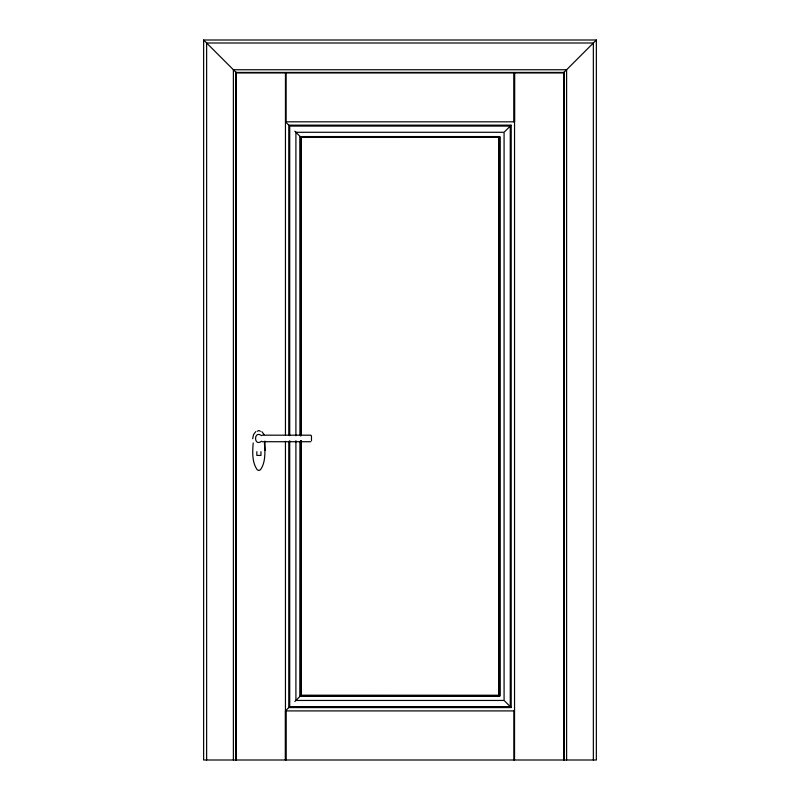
<?xml version="1.0" encoding="UTF-8"?>
<svg xmlns="http://www.w3.org/2000/svg" width="800" height="800" viewBox="0 0 800 800"><rect width="100%" height="100%" fill="white"/><g stroke="black" fill="none" stroke-linecap="round" stroke-linejoin="round"><path stroke-width="1.2" d="M289.33 707.02L285.45 710.91L285.45 760L285.45 441.33M264.96 441.09C264.55 450.58 266.31 461.61 260.41 469.8L258.83 470.48L257.24 469.8C251.88 462.14 252.48 451.86 253.2 442.95M252.69 438.74L253.51 434.65L255.75 431.65M261.6 441.24C253.58 447.2 253.57 429.71 261.6 435.67M504.72 131.63L511.07 125.28M596.36 40L563.63 72.73L236.36 72.73L203.63 40L596.36 40L596.35 760L203.63 760L203.63 40M294.83 701.52L301.05 695.3M310.75 441.72L262.34 441.73M257.23 431.24L258.82 430.56L260.41 431.24M236.01 760L235.9 72.27M300.3 136.68L300.3 435.09L300.19 136.57L499.79 136.57L499.79 696.16L300.19 696.16L300.19 441.35M300.41 136.79L499.57 136.79L499.57 695.94L300.3 696.05L300.41 441.33M499.46 136.89L300.52 136.89L300.52 435.08M300.89 137.26L499.1 137.26L499.1 695.47L301.05 695.4L498.98 695.36M294.83 131.2L301.05 137.42L498.95 137.41M262.34 435.18L310.74 435.18L311.46 435.9L311.49 440.74M301.05 695.63L499.26 695.63L499.26 137.1L300.72 137.1L300.81 435.73M301.05 695.73L499.46 695.83M285.45 710.91L514.54 710.91M289.33 125.71L285.45 121.82L514.54 121.82L514.54 72.73L514.54 760M504.72 701.09L511.07 707.44M261.89 431.65L264.14 434.65M264.44 442.95L264.96 450.52M593.35 760L593.35 43L206.63 43L206.63 760M566.61 760L566.61 69.75L233.38 69.75L233.38 760M564.09 72.27L563.96 760M563.8 760L563.91 72.44L236.07 72.44L236.27 760M563.63 760L563.77 72.59L236.21 72.59L236.36 760M513.88 72.73L513.88 121.82M513.88 710.91L513.88 760M499.68 136.68L499.68 696.05M499.36 137L499.36 695.73M498.93 137.42L498.93 695.3M300.95 137.32L300.95 435.72M301.05 440.7L301.05 695.94M300.89 440.72L300.81 695.54M300.63 137L300.63 435.74M300.72 440.73L300.63 695.73M300.52 441.32L300.52 695.83M295.91 435.72L295.91 132.28L504.08 132.28L504.08 700.45L295.91 700.45L295.91 440.71M289.72 435.72L289.72 126.09L510.26 126.09L510.26 706.63L289.72 706.63L289.72 440.71M288.78 435.11L288.78 125.15L511.2 125.15L511.2 707.58L288.78 707.58L288.78 441.36M286.1 72.73L286.1 121.82M286.1 710.91L286.1 760M285.45 72.73L285.45 435.08M260.96 451.69L260.96 455.42L256.84 455.42L256.84 451.69M235.96 72.33L236.08 760"/></g></svg>
